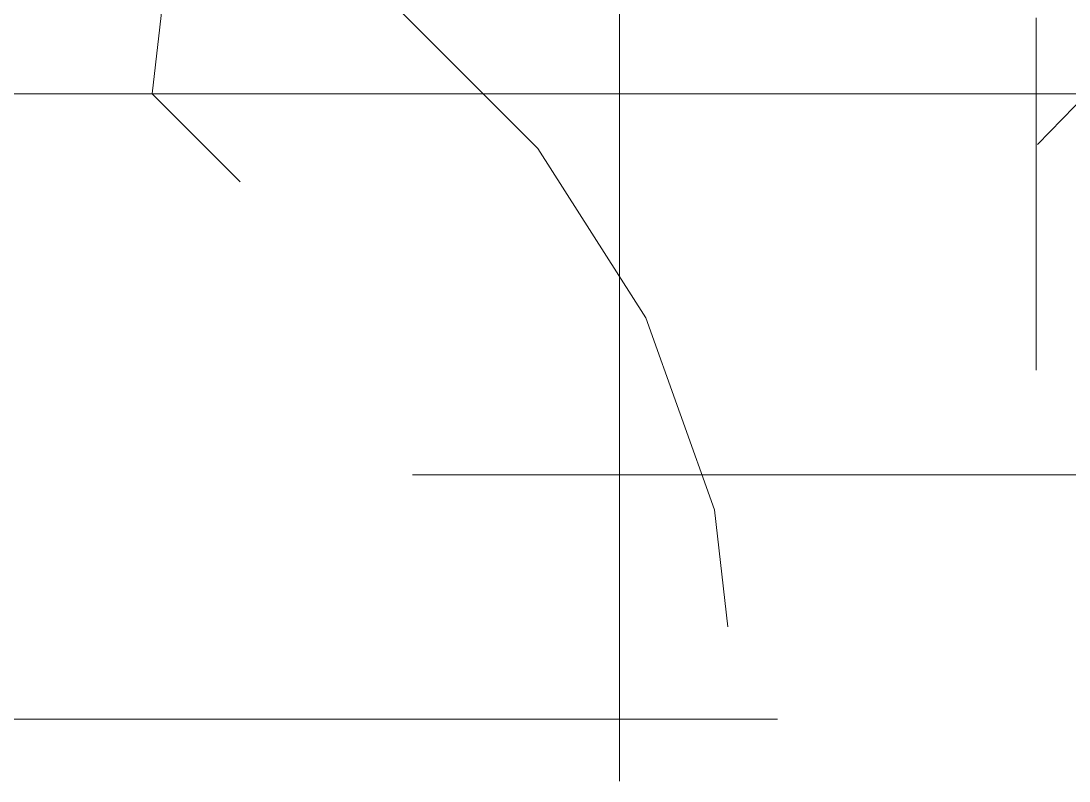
# Model space of a CAD drawing. Header units: inches. Extents: x 9391 to 11530, y 1186 to 2858.
# Drawn here: x 10209.99 to 10247.21, y 2656.74 to 2683.73 of the extents above; entities that cross this region are included whole.
import ezdxf

# ---------------------------------------------------------------- set-up
doc = ezdxf.new("R2010")
doc.units = ezdxf.units.IN
doc.header["$MEASUREMENT"] = 0
doc.layers.add('A-DETL-GENF-1', color=254, linetype='Continuous', lineweight=9)
doc.layers.add('A-DETL-GENF-3', color=9, linetype='Continuous', lineweight=9)

# ---------------------------------------------------------------- blocks, each defined once
blk = doc.blocks.new('holly 26751 - holly 26751-V127-FLOOR PLAN - ROOF')
at = {"layer": 'A-DETL-GENF-1'}
for p, q in [((20.259, 25.279), (25.279, 20.259)), ((25.279, 20.259), (29.106, 14.243)), ((29.106, 14.243), (31.546, 7.425)), ((31.546, 7.425), (32.025, 3.27)), ((6.639, 0), (7.381, 0)), ((7.232, 0), (7.213, 0)), ((7.213, 0), (7.229, 0)), ((7.229, 0), (7.29, 0)), ((7.439, 0), (7.232, 0)), ((7.29, 0), (7.566, 0)), ((7.381, 0), (7.439, 0)), ((7.566, 0), (8.837, 0)), ((8.837, 0), (8.927, 0)), ((8.927, 0), (11.01, 0)), ((11.01, 0), (10.563, 0)), ((10.563, 0), (11.754, 0)), ((12.796, 0), (11.754, 0)), ((12.796, 0), (13.986, 0)), ((13.986, 0), (14.433, 0)), ((14.433, 0), (14.581, 0)), ((14.581, 0), (16.069, 0)), ((16.069, 0), (15.326, 0)), ((15.326, 0), (15.623, 0)), ((15.623, 0), (18.897, 0)), ((18.897, 0), (18.748, 0)), ((18.748, 0), (18.822, 0)), ((18.822, 0), (18.985, 0)), ((18.985, 0), (19.213, 0)), ((19.213, 0), (19.478, 0)), ((19.478, 0), (19.754, 0)), ((19.754, 0), (20.016, 0)), ((20.016, 0), (20.236, 0)), ((20.236, 0), (20.98, 0)), ((20.98, 0), (23.808, 0)), ((23.808, 0), (23.212, 0)), ((23.212, 0), (23.361, 0)), ((23.361, 0), (24.105, 0)), ((24.105, 0), (26.188, 0)), ((26.188, 0), (26.486, 0)), ((26.486, 0), (26.337, 0)), ((26.337, 0), (26.784, 0)), ((26.784, 0), (27.021, 0)), ((27.021, 0), (27.294, 0)), ((27.294, 0), (27.576, 0)), ((27.576, 0), (27.841, 0)), ((27.841, 0), (28.063, 0)), ((28.063, 0), (28.215, 0)), ((28.215, 0), (28.272, 0)), ((28.272, 0), (29.165, 0)), ((29.168, 0), (28.867, 0)), ((28.867, 0), (28.915, 0)), ((28.915, 0), (29.209, 0)), ((29.165, 0), (29.506, 0)), ((29.185, 0), (29.165, 0)), ((29.165, 0), (29.373, 0)), ((29.425, 0), (29.168, 0)), ((29.256, 0), (29.185, 0)), ((29.209, 0), (29.701, 0)), ((29.698, 0), (29.256, 0)), ((29.373, 0), (31.389, 0)), ((29.612, 0), (29.425, 0)), ((29.506, 0), (29.678, 0)), ((29.704, 0), (29.612, 0)), ((29.678, 0), (29.704, 0)), ((29.76, 0), (29.698, 0)), ((29.701, 0), (29.76, 0)), ((30.356, 0), (30.206, 0)), ((30.206, 0), (30.802, 0)), ((31.029, 0), (30.356, 0)), ((31.498, 0), (30.802, 0)), ((30.802, 0), (31.083, 0)), ((30.802, 0), (31.843, 0)), ((31.104, 0), (31.029, 0)), ((31.083, 0), (31.113, 0)), ((31.113, 0), (31.097, 0)), ((31.097, 0), (31.104, 0)), ((32.141, 0), (31.099, 0)), ((31.099, 0), (31.397, 0)), ((31.389, 0), (31.546, 0)), ((31.397, 0), (32.736, 0)), ((31.558, 0), (31.498, 0)), ((31.546, 0), (31.558, 0)), ((33.618, 0), (31.546, 0)), ((31.843, 0), (32.141, 0)), ((32.736, 0), (32.587, 0)), ((32.587, 0), (33.577, 0)), ((33.577, 0), (33.712, 0)), ((33.778, 0), (33.618, 0)), ((33.712, 0), (33.778, 0)), ((17.516, 0), (17.278, 0)), ((18.346, 0), (17.516, 0)), ((19.319, 0), (18.346, 0)), ((20.304, 0), (19.319, 0)), ((21.787, 0), (20.304, 0)), ((22.022, 0), (21.787, 0)), ((23.529, 0), (22.022, 0)), ((24.263, 0), (23.529, 0)), ((24.475, 0), (24.263, 0)), ((24.552, 0), (24.475, 0)), ((25.593, 0), (24.552, 0)), ((30.653, 0), (25.444, 0)), ((25.444, 0), (27.677, 0)), ((26.038, 0), (25.593, 0)), ((26.17, 0), (26.038, 0)), ((26.319, 0), (26.17, 0)), ((26.486, 0), (26.319, 0)), ((26.706, 0), (26.486, 0)), ((27.379, 0), (26.635, 0)), ((26.635, 0), (26.804, 0)), ((26.804, 0), (26.706, 0)), ((28.718, 0), (27.379, 0)), ((27.677, 0), (28.643, 0)), ((28.643, 0), (28.718, 0)), ((29.812, 0), (29.76, 0)), ((29.76, 0), (30.743, 0)), ((29.915, 0), (29.812, 0)), ((30.054, 0), (29.915, 0)), ((30.212, 0), (30.054, 0)), ((30.375, 0), (30.212, 0)), ((30.527, 0), (30.375, 0)), ((30.653, 0), (30.527, 0)), ((31.099, 0), (30.653, 0)), ((30.802, 0), (30.653, 0)), ((30.743, 0), (30.802, 0)), ((33.331, 0), (31.099, 0)), ((31.546, 0), (33.331, 0))]:
    blk.add_line(p, q, dxfattribs=at)
blk = doc.blocks.new('magnolia 26756 - magnolia 26756-V140-FLOOR PLAN - ROOF')
at = {"layer": 'A-DETL-GENF-1'}
for p, q in [((0, -2.23), (0, 10.933)), ((0, 2.666), (0, 1.882)), ((0, 2.466), (0, 2.584)), ((0, 2.584), (0, 2.516)), ((0, 2.516), (0, 2.362)), ((0, 2.41), (0, 2.466)), ((0, 2.287), (0, 2.41)), ((0, 2.362), (0, 2.1)), ((0, 2.09), (0, 2.287)), ((0, 2.1), (0, 1.726)), ((0, 0.432), (0, 2.09)), ((0, 1.882), (0, 1.251)), ((0, 1.726), (0, 1.471)), ((0, 1.471), (0, 1.304)), ((0, 1.304), (0, 1.196)), ((0, 1.035), (0, 1.267)), ((0, 1.267), (0, 0.495)), ((0, 1.251), (0, 1.067)), ((0, 1.196), (0, 0.933)), ((0, 1.067), (0, 1.086)), ((0, 1.086), (0, 1.044)), ((0, 1.044), (0, 0.979)), ((0, 0.936), (0, 1.035)), ((0, 0.979), (0, 0.93)), ((0, 0.93), (0, 0.936)), ((0, 0.933), (0, 0.102)), ((0, 0.495), (0, 0.424)), ((0, 0.406), (0, 0.432)), ((0, 0.424), (0, 0.406)), ((-17.433, 0), (-20.865, 0)), ((-17.433, 0), (-16.799, 0)), ((-16.595, 0), (-17.027, 0)), ((-16.799, 0), (-16.662, 0)), ((-16.662, 0), (-16.546, 0)), ((-16.506, 0), (-16.655, 0)), ((-16.655, 0), (-16.552, 0)), ((-16.538, 0), (-16.595, 0)), ((-16.552, 0), (-16.538, 0)), ((-16.546, 0), (-16.462, 0)), ((-16.431, 0), (-16.506, 0)), ((-16.462, 0), (-16.42, 0)), ((-16.42, 0), (-16.431, 0)), ((-15.81, 0), (-15.932, 0)), ((-15.932, 0), (-14.932, 0)), ((-15.567, 0), (-15.81, 0)), ((-15.239, 0), (-15.567, 0)), ((-13.796, 0), (-15.239, 0)), ((-14.932, 0), (-13.199, 0)), ((-13.199, 0), (-14.266, 0)), ((-14.266, 0), (-13.824, 0)), ((-13.824, 0), (-13.671, 0)), ((-13.466, 0), (-13.796, 0)), ((-13.671, 0), (-13.545, 0)), ((-13.545, 0), (-13.199, 0)), ((-13.199, 0), (-12.304, 0)), ((-12.304, 0), (-12.095, 0)), ((-12.095, 0), (-11.97, 0)), ((-11.97, 0), (-11.953, 0)), ((-5.2, 0), (-5.479, 0)), ((-5.479, 0), (-5.462, 0)), ((-5.462, 0), (-5.384, 0)), ((-5.384, 0), (-5.033, 0)), ((-5.033, 0), (-4.537, 0)), ((-4.537, 0), (-4.077, 0)), ((-4.077, 0), (-3.662, 0)), ((-3.662, 0), (-3.304, 0)), ((-3.304, 0), (-3.012, 0)), ((-2.466, 0), (-2.584, 0)), ((-2.584, 0), (-2.516, 0)), ((-2.516, 0), (-2.362, 0)), ((-2.362, 0), (-2.1, 0)), ((-2.1, 0), (-1.726, 0)), ((-1.726, 0), (-1.471, 0)), ((-1.471, 0), (-1.304, 0)), ((-1.304, 0), (-1.196, 0)), ((-1.196, 0), (-0.933, 0)), ((-0.933, 0), (-0.103, 0)), ((-0.103, 0), (2.133, 0)), ((0, 0.102), (0, -2.133)), ((1.825, 0), (1.78, 0)), ((1.78, 0), (1.788, 0)), ((1.788, 0), (1.867, 0)), ((2.076, 0), (1.825, 0)), ((1.867, 0), (4.463, 0)), ((2.133, 0), (2.076, 0)), ((4.463, 0), (6.666, 0)), ((4.842, 0), (4.632, 0)), ((4.632, 0), (4.644, 0)), ((4.644, 0), (5.23, 0)), ((6.666, 0), (4.842, 0)), ((5.23, 0), (6.019, 0)), ((6.019, 0), (7.6, 0)), ((7.404, 0), (7.2, 0)), ((7.2, 0), (7.842, 0)), ((7.87, 0), (7.404, 0)), ((7.6, 0), (7.794, 0)), ((7.794, 0), (7.947, 0)), ((7.842, 0), (8.497, 0)), ((8.24, 0), (7.87, 0)), ((7.947, 0), (8.199, 0)), ((8.199, 0), (8.362, 0)), ((8.723, 0), (8.24, 0)), ((8.45, 0), (8.266, 0)), ((8.266, 0), (9.94, 0)), ((8.362, 0), (8.45, 0)), ((8.497, 0), (9.149, 0)), ((9.333, 0), (8.723, 0)), ((9.149, 0), (10.391, 0)), ((9.477, 0), (9.333, 0)), ((9.679, 0), (9.477, 0)), ((10.48, 0), (9.679, 0)), ((9.94, 0), (10.249, 0)), ((10.249, 0), (10.457, 0)), ((10.391, 0), (11.459, 0)), ((10.457, 0), (10.533, 0)), ((10.533, 0), (10.48, 0)), ((11.459, 0), (11.598, 0)), ((11.598, 0), (11.881, 0)), ((11.881, 0), (12.138, 0)), ((12.138, 0), (12.246, 0)), ((12.246, 0), (12.333, 0)), ((12.333, 0), (12.451, 0)), ((12.451, 0), (12.501, 0)), ((12.501, 0), (12.534, 0)), ((12.534, 0), (12.586, 0)), ((12.586, 0), (12.707, 0)), ((12.707, 0), (12.933, 0)), ((12.933, 0), (13.286, 0)), ((13.286, 0), (13.413, 0)), ((13.413, 0), (13.985, 0)), ((13.985, 0), (14.123, 0)), ((14.123, 0), (14.275, 0)), ((14.275, 0), (14.437, 0)), ((14.437, 0), (14.603, 0)), ((14.603, 0), (14.77, 0)), ((14.77, 0), (14.932, 0)), ((14.932, 0), (15.161, 0)), ((15.161, 0), (15.873, 0)), ((15.873, 0), (16.71, 0)), ((-22.798, 0), (-21.187, 0)), ((-20.532, 0), (-22.678, 0)), ((-22.369, 0), (-20.735, 0)), ((-21, 0), (-21.704, 0)), ((-20.399, 0), (-21.428, 0)), ((-21.227, 0), (-21.332, 0)), ((-21.332, 0), (-20.658, 0)), ((-21.298, 0), (-21.227, 0)), ((-21.187, 0), (-20.695, 0)), ((-19.999, 0), (-21.065, 0)), ((-21.065, 0), (-20.91, 0)), ((-20.979, 0), (-21.001, 0)), ((-21.001, 0), (-20.865, 0)), ((-20.799, 0), (-21, 0)), ((-20.84, 0), (-20.979, 0)), ((-20.91, 0), (-20.697, 0)), ((-19.965, 0), (-20.84, 0)), ((-20.71, 0), (-20.799, 0)), ((-20.735, 0), (-19.999, 0)), ((-20.5, 0), (-20.71, 0)), ((-20.697, 0), (-20.431, 0)), ((-20.695, 0), (-20.279, 0)), ((-20.658, 0), (-20.466, 0)), ((-20.442, 0), (-20.532, 0)), ((-20.202, 0), (-20.5, 0)), ((-20.466, 0), (-20.239, 0)), ((-20.376, 0), (-20.442, 0)), ((-20.431, 0), (-18.932, 0)), ((-20.076, 0), (-20.399, 0)), ((-20.131, 0), (-20.376, 0)), ((-20.279, 0), (-19.97, 0)), ((-20.239, 0), (-19.965, 0)), ((-19.844, 0), (-20.202, 0)), ((-19.968, 0), (-20.131, 0)), ((-19.377, 0), (-20.076, 0)), ((-19.97, 0), (-19.697, 0)), ((-19.732, 0), (-19.968, 0)), ((-19.46, 0), (-19.844, 0)), ((-19.561, 0), (-19.732, 0)), ((-19.697, 0), (-19.564, 0)), ((-19.564, 0), (-19.414, 0)), ((-19.472, 0), (-19.561, 0)), ((-18.932, 0), (-19.472, 0)), ((-19.079, 0), (-19.46, 0)), ((-19.414, 0), (-19.12, 0)), ((-18.566, 0), (-19.377, 0)), ((-19.12, 0), (-19.006, 0)), ((-18.732, 0), (-19.079, 0)), ((-19.006, 0), (-18.932, 0)), ((-18.932, 0), (-18.746, 0)), ((-18.746, 0), (-18.581, 0)), ((-17.949, 0), (-18.732, 0)), ((-18.581, 0), (-18.056, 0)), ((-17.599, 0), (-18.566, 0)), ((-18.056, 0), (-17.821, 0)), ((-17.318, 0), (-17.949, 0)), ((-17.821, 0), (-17.532, 0)), ((-17.567, 0), (-17.599, 0)), ((-17.599, 0), (-17.567, 0)), ((-17.568, 0), (-17.599, 0)), ((-17.548, 0), (-17.568, 0)), ((-16.947, 0), (-17.567, 0)), ((-17.567, 0), (-17.546, 0)), ((-17.537, 0), (-17.548, 0)), ((-17.546, 0), (-17.536, 0)), ((-17.536, 0), (-17.537, 0)), ((-17.532, 0), (-17.502, 0)), ((-17.502, 0), (-17.449, 0)), ((-17.449, 0), (-17.376, 0)), ((-17.376, 0), (-17.283, 0)), ((-16.775, 0), (-17.318, 0)), ((-17.283, 0), (-17.171, 0)), ((-17.027, 0), (-17.199, 0)), ((-17.199, 0), (-13.732, 0)), ((-17.171, 0), (-16.899, 0)), ((-16.868, 0), (-16.947, 0)), ((-16.899, 0), (-16.868, 0)), ((-16.255, 0), (-16.775, 0)), ((-15.518, 0), (-15.599, 0)), ((-15.599, 0), (-14.948, 0)), ((-14.568, 0), (-15.518, 0)), ((-14.948, 0), (-14.474, 0)), ((-14.202, 0), (-14.568, 0)), ((-14.474, 0), (-13.115, 0)), ((-13.905, 0), (-14.202, 0)), ((-13.732, 0), (-13.905, 0)), ((-13.054, 0), (-13.466, 0)), ((-13.115, 0), (-12.599, 0)), ((-12.942, 0), (-13.054, 0)), ((-12.864, 0), (-12.942, 0)), ((-12.599, 0), (-12.864, 0)), ((-11.953, 0), (-12.066, 0)), ((-12.066, 0), (-11.691, 0)), ((-11.691, 0), (-11.351, 0)), ((-11.351, 0), (-10.417, 0)), ((-10.417, 0), (-10.09, 0)), ((-10.09, 0), (-9.733, 0)), ((-9.733, 0), (-9.283, 0)), ((-9.283, 0), (-9.122, 0)), ((-9.122, 0), (-8.999, 0)), ((-8.999, 0), (-8.907, 0)), ((-8.907, 0), (-8.799, 0)), ((-8.799, 0), (-8.585, 0)), ((-8.585, 0), (-8.333, 0)), ((-8.333, 0), (-8.057, 0)), ((-8.057, 0), (-7.775, 0)), ((-7.775, 0), (-7.5, 0)), ((-7.5, 0), (-7.247, 0)), ((-7.247, 0), (-7.033, 0)), ((-7.033, 0), (-6.281, 0)), ((-6.281, 0), (-5.713, 0)), ((-5.713, 0), (-5.443, 0)), ((-5.443, 0), (-5.2, 0)), ((6.833, 0), (-4.833, 0)), ((-3.012, 0), (-2.796, 0)), ((-2.796, 0), (-2.666, 0)), ((-2.666, 0), (-1.882, 0)), ((-2.41, 0), (-2.466, 0)), ((-2.287, 0), (-2.41, 0)), ((-2.09, 0), (-2.287, 0)), ((-0.432, 0), (-2.09, 0)), ((-1.882, 0), (-1.251, 0)), ((-1.035, 0), (-1.267, 0)), ((-1.267, 0), (-0.495, 0)), ((-1.251, 0), (-1.067, 0)), ((-1.067, 0), (-1.086, 0)), ((-1.086, 0), (-1.044, 0)), ((-1.044, 0), (-0.979, 0)), ((-0.936, 0), (-1.035, 0)), ((-0.979, 0), (-0.93, 0)), ((-0.93, 0), (-0.936, 0)), ((-0.495, 0), (-0.424, 0)), ((-0.406, 0), (-0.432, 0)), ((-0.424, 0), (-0.406, 0)), ((7.156, 0), (6.833, 0)), ((7.553, 0), (7.156, 0)), ((7.993, 0), (7.553, 0)), ((8.443, 0), (7.993, 0)), ((8.871, 0), (8.443, 0)), ((9.245, 0), (8.871, 0)), ((9.533, 0), (9.245, 0)), ((13.536, 0), (9.533, 0)), ((13.243, 0), (12.399, 0)), ((12.399, 0), (12.581, 0)), ((12.581, 0), (12.768, 0)), ((12.768, 0), (12.983, 0)), ((12.983, 0), (14.532, 0)), ((13.605, 0), (13.243, 0)), ((14.449, 0), (13.332, 0)), ((13.332, 0), (14.028, 0)), ((13.564, 0), (13.466, 0)), ((13.466, 0), (13.554, 0)), ((14.132, 0), (13.536, 0)), ((13.554, 0), (13.635, 0)), ((13.683, 0), (13.564, 0)), ((13.927, 0), (13.605, 0)), ((13.635, 0), (13.704, 0)), ((13.819, 0), (13.683, 0)), ((13.704, 0), (13.755, 0)), ((13.775, 0), (13.732, 0)), ((13.732, 0), (13.886, 0)), ((13.755, 0), (13.78, 0)), ((13.78, 0), (13.775, 0)), ((14.26, 0), (13.819, 0)), ((13.886, 0), (14.029, 0)), ((14.211, 0), (13.927, 0)), ((14.028, 0), (14.399, 0)), ((14.029, 0), (14.166, 0)), ((14.507, 0), (14.132, 0)), ((14.166, 0), (14.614, 0)), ((14.457, 0), (14.211, 0)), ((14.399, 0), (14.26, 0)), ((14.655, 0), (14.449, 0)), ((14.666, 0), (14.457, 0)), ((14.684, 0), (14.507, 0)), ((14.532, 0), (14.642, 0)), ((14.614, 0), (14.799, 0)), ((14.642, 0), (14.692, 0)), ((14.818, 0), (14.655, 0)), ((14.84, 0), (14.666, 0)), ((14.692, 0), (14.684, 0)), ((14.799, 0), (15.038, 0)), ((14.932, 0), (14.818, 0)), ((16.589, 0), (14.837, -1.797)), ((15.183, 0), (14.84, 0)), ((15.177, 0), (14.932, 0)), ((14.932, 0), (15.832, 0)), ((15.087, 0), (14.932, 0)), ((15.038, 0), (15.183, 0)), ((15.216, 0), (15.087, 0)), ((15.651, 0), (15.177, 0)), ((15.183, 0), (15.345, 0)), ((15.319, 0), (15.183, 0)), ((15.703, 0), (15.199, 0)), ((15.199, 0), (16.958, 0)), ((15.329, 0), (15.216, 0)), ((15.466, 0), (15.319, 0)), ((15.436, 0), (15.329, 0)), ((15.345, 0), (15.443, 0)), ((15.549, 0), (15.436, 0)), ((15.443, 0), (15.603, 0)), ((17.156, 0), (15.466, 0)), ((15.832, 0), (15.549, 0)), ((16.324, 0), (15.599, 0)), ((15.599, 0), (15.645, 0)), ((15.603, 0), (15.866, 0)), ((15.649, 0), (15.64, 0)), ((15.64, 0), (15.649, 0)), ((15.645, 0), (15.649, 0)), ((15.649, 0), (15.703, 0)), ((16.432, 0), (15.651, 0)), ((15.803, 0), (15.703, 0)), ((15.703, 0), (15.832, 0)), ((15.862, 0), (15.803, 0)), ((15.832, 0), (16.066, 0)), ((15.866, 0), (15.862, 0)), ((19.399, 0), (15.932, 0)), ((15.932, 0), (16.229, 0)), ((0, -1.825), (0, -1.78)), ((0, -1.78), (0, -1.788)), ((0, -1.788), (0, -1.867)), ((0, -2.076), (0, -1.825)), ((0, -1.867), (0, -4.463)), ((0, -2.133), (0, -2.076)), ((0, -4.463), (0, -6.666)), ((0, -4.842), (0, -4.632)), ((0, -4.632), (0, -4.644)), ((0, -4.644), (0, -5.23)), ((0, -6.666), (0, -4.842)), ((0, -5.23), (0, -6.019)), ((0, -6.019), (0, -7.6)), ((0, -7.404), (0, -7.2)), ((0, -7.2), (0, -7.842)), ((0, -7.87), (0, -7.404)), ((0, -7.6), (0, -7.794)), ((0, -7.794), (0, -7.947)), ((0, -7.842), (0, -8.497)), ((0, -8.24), (0, -7.87)), ((0, -7.947), (0, -8.199)), ((0, -8.199), (0, -8.362)), ((0, -8.723), (0, -8.24)), ((0, -8.45), (0, -8.266)), ((0, -8.266), (0, -9.94)), ((0, -8.362), (0, -8.45)), ((0, -8.497), (0, -9.149)), ((0, -9.333), (0, -8.723)), ((0, -9.149), (0, -10.391)), ((0, -9.477), (0, -9.333)), ((0, -9.679), (0, -9.477)), ((0, -10.48), (0, -9.679)), ((0, -9.94), (0, -10.249)), ((0, -10.249), (0, -10.457)), ((0, -10.391), (0, -11.459)), ((0, -10.457), (0, -10.533)), ((0, -10.533), (0, -10.48)), ((0, -11.459), (0, -11.598)), ((0, -11.598), (0, -11.881)), ((0, -11.881), (0, -12.138)), ((0, -12.138), (0, -12.246)), ((0, -12.246), (0, -12.333)), ((0, -12.333), (0, -12.451)), ((0, -12.451), (0, -12.501)), ((0, -12.501), (0, -12.534)), ((0, -12.534), (0, -12.586)), ((0, -12.586), (0, -12.707)), ((0, -12.707), (0, -12.933)), ((0, -12.933), (0, -13.286)), ((0, -13.605), (0, -13.243)), ((0, -13.286), (0, -13.413)), ((0, -14.449), (0, -13.332)), ((0, -13.332), (0, -14.028)), ((0, -13.413), (0, -13.985)), ((0, -13.564), (0, -13.466)), ((0, -13.466), (0, -13.554)), ((0, -13.554), (0, -13.635)), ((0, -13.683), (0, -13.564)), ((0, -13.927), (0, -13.605)), ((0, -13.635), (0, -13.704)), ((0, -13.819), (0, -13.683)), ((0, -13.704), (0, -13.755)), ((0, -13.775), (0, -13.732)), ((0, -13.732), (0, -13.886)), ((0, -13.755), (0, -13.78)), ((0, -13.78), (0, -13.775)), ((0, -14.26), (0, -13.819)), ((0, -13.886), (0, -14.029)), ((0, -14.211), (0, -13.927)), ((0, -13.985), (0, -14.123)), ((0, -14.028), (0, -14.399)), ((0, -14.029), (0, -14.166)), ((0, -14.123), (0, -14.275)), ((0, -14.166), (0, -14.614)), ((0, -14.457), (0, -14.211)), ((0, -14.399), (0, -14.26)), ((0, -14.275), (0, -14.437)), ((0, -14.437), (0, -14.603)), ((0, -14.655), (0, -14.449)), ((0, -14.666), (0, -14.457)), ((0, -14.603), (0, -14.77)), ((0, -14.614), (0, -14.799)), ((0, -14.818), (0, -14.655)), ((0, -14.84), (0, -14.666)), ((0, -14.77), (0, -14.932)), ((0, -14.799), (0, -15.038)), ((0, -14.932), (0, -14.818)), ((0, -15.183), (0, -14.84)), ((0, -14.932), (0, -15.161)), ((0, -15.177), (0, -14.932)), ((0, -14.932), (0, -15.832)), ((0, -15.087), (0, -14.932)), ((0, -15.038), (0, -15.183)), ((0, -15.216), (0, -15.087)), ((0, -15.161), (0, -15.873)), ((0, -15.651), (0, -15.177)), ((0, -15.183), (0, -15.345)), ((0, -15.319), (0, -15.183)), ((0, -15.703), (0, -15.199)), ((0, -15.199), (0, -16.958)), ((0, -15.329), (0, -15.216)), ((0, -15.466), (0, -15.319)), ((0, -15.436), (0, -15.329)), ((0, -15.345), (0, -15.443)), ((0, -15.549), (0, -15.436)), ((0, -15.443), (0, -15.603)), ((0, -17.156), (0, -15.466)), ((0, -15.832), (0, -15.549)), ((0, -16.324), (0, -15.599)), ((0, -15.599), (0, -15.645)), ((0, -15.603), (0, -15.866)), ((0, -15.649), (0, -15.64)), ((0, -15.64), (0, -15.649)), ((0, -15.645), (0, -15.649)), ((0, -15.649), (0, -15.703)), ((0, -16.432), (0, -15.651)), ((0, -15.803), (0, -15.703)), ((0, -15.703), (0, -15.832)), ((0, -15.862), (0, -15.803)), ((0, -15.832), (0, -16.066)), ((0, -15.866), (0, -15.862)), ((0, -15.873), (0, -16.71)), ((0, -19.399), (0, -15.932)), ((0, -15.932), (0, -16.229)), ((0, -16.066), (0, -16.384)), ((0, -16.229), (0, -17.41)), ((0, -16.307), (0, -16.266)), ((0, -16.266), (0, -16.492)), ((0, -18.039), (0, -16.307)), ((0, -16.817), (0, -16.324)), ((0, -16.384), (0, -16.762)), ((0, -16.544), (0, -16.399)), ((0, -16.399), (0, -17.601)), ((0, -16.602), (0, -16.432)), ((0, -16.492), (0, -16.666)), ((0, -16.706), (0, -16.544)), ((0, -17.429), (0, -16.602)), ((0, -16.666), (0, -16.816)), ((0, -16.885), (0, -16.706)), ((0, -16.71), (0, -17.096)), ((0, -16.762), (0, -18.158)), ((0, -16.816), (0, -17.014)), ((0, -16.978), (0, -16.817)), ((0, -17.503), (0, -16.885)), ((0, -16.958), (0, -17.732)), ((0, -17.083), (0, -16.978)), ((0, -17.014), (0, -17.678)), ((0, -17.36), (0, -17.083)), ((0, -17.096), (0, -17.416)), ((0, -17.517), (0, -17.156)), ((0, -17.865), (0, -17.36)), ((0, -17.41), (0, -17.609)), ((0, -17.416), (0, -17.565)), ((0, -17.445), (0, -17.422)), ((0, -17.422), (0, -17.465)), ((0, -17.599), (0, -17.429)), ((0, -17.732), (0, -17.445)), ((0, -17.465), (0, -17.599)), ((0, -17.732), (0, -17.503)), ((0, -17.526), (0, -17.507)), ((0, -17.507), (0, -17.599)), ((0, -17.73), (0, -17.517)), ((0, -17.598), (0, -17.526)), ((0, -17.565), (0, -17.671)), ((0, -17.965), (0, -17.598)), ((0, -17.599), (0, -17.868)), ((0, -17.601), (0, -17.813)), ((0, -17.609), (0, -17.732)), ((0, -17.671), (0, -17.705)), ((0, -17.678), (0, -17.852)), ((0, -17.705), (0, -17.726)), ((0, -17.726), (0, -17.732)), ((0, -17.732), (0, -17.73)), ((0, -17.813), (0, -17.914)), ((0, -17.852), (0, -17.965)), ((0, -17.914), (0, -17.865)), ((0, -17.868), (0, -18.034)), ((0, -18.034), (0, -18.131)), ((0, -18.424), (0, -18.039)), ((0, -18.131), (0, -18.259)), ((0, -18.158), (0, -18.68)), ((0, -18.259), (0, -18.36)), ((0, -18.36), (0, -18.532)), ((0, -18.653), (0, -18.424)), ((0, -18.532), (0, -18.961)), ((0, -18.971), (0, -18.653)), ((0, -18.68), (0, -19.215)), ((0, -18.961), (0, -19.363)), ((0, -19.327), (0, -18.971)), ((0, -19.163), (0, -19.065)), ((0, -19.065), (0, -19.554)), ((0, -19.334), (0, -19.163)), ((0, -19.215), (0, -19.403)), ((0, -19.671), (0, -19.327)), ((0, -19.553), (0, -19.334)), ((0, -19.363), (0, -19.701)), ((0, -19.893), (0, -19.399)), ((0, -19.403), (0, -19.767)), ((0, -19.739), (0, -19.465)), ((0, -19.465), (0, -19.822)), ((0, -19.794), (0, -19.553)), ((0, -19.554), (0, -19.714)), ((0, -19.921), (0, -19.599)), ((0, -19.599), (0, -21.356)), ((0, -19.953), (0, -19.671)), ((0, -19.701), (0, -19.932)), ((0, -19.714), (0, -20.132)), ((0, -20.044), (0, -19.739)), ((0, -19.767), (0, -19.957)), ((0, -20.032), (0, -19.794)), ((0, -19.822), (0, -20.956)), ((0, -20.132), (0, -19.893)), ((0, -20.019), (0, -19.921)), ((0, -19.932), (0, -20.019)), ((0, -20.123), (0, -19.953)), ((0, -19.957), (0, -20.265)), ((0, -20.242), (0, -20.032)), ((0, -20.265), (0, -20.044)), ((0, -20.132), (0, -20.123)), ((0, -20.203), (0, -20.132)), ((0, -21.226), (0, -20.203)), ((0, -20.865), (0, -20.242)), ((0, -22.013), (0, -20.465)), ((0, -20.465), (0, -21.433)), ((0, -20.9), (0, -20.865)), ((0, -20.978), (0, -20.9)), ((0, -20.956), (0, -21.137)), ((0, -21.311), (0, -20.978)), ((0, -21.137), (0, -21.265)), ((0, -21.339), (0, -21.226)), ((0, -21.265), (0, -21.339)), ((0, -21.405), (0, -21.311)), ((0, -21.356), (0, -21.706)), ((0, -21.465), (0, -21.405)), ((0, -21.433), (0, -21.63)), ((0, -21.479), (0, -21.465)), ((0, -21.465), (0, -21.604)), ((0, -21.8), (0, -21.465)), ((0, -21.516), (0, -21.479)), ((0, -21.865), (0, -21.516)), ((0, -21.604), (0, -21.727)), ((0, -21.63), (0, -21.779)), ((0, -21.706), (0, -21.954)), ((0, -21.727), (0, -22.188)), ((0, -21.779), (0, -21.865)), ((0, -22.7), (0, -21.8)), ((0, -21.954), (0, -22.065)), ((0, -22.065), (0, -22.013)), ((0, -22.364), (0, -22.109)), ((0, -22.109), (0, -22.132)), ((0, -22.132), (0, -22.259)), ((0, -22.188), (0, -22.332)), ((0, -22.259), (0, -23.165)), ((0, -22.332), (0, -22.383)), ((0, -22.383), (0, -22.364)), ((0, -23.664), (0, -22.7)), ((0, -23.165), (0, -24.07)), ((0, -24.398), (0, -23.664)), ((0, -24.07), (0, -24.26)), ((0, -24.26), (0, -24.379)), ((0, -24.379), (0, -24.398))]:
    blk.add_line(p, q, dxfattribs=at)
at = {"layer": 'A-DETL-GENF-3'}
for p, q in [((-16.589, 0), (-16.151, 3.801)), ((-16.589, 0), (-13.467, -3.122)), ((-15.695, 0), (-16.255, 0)), ((-15.031, 0), (-15.695, 0)), ((-14.199, 0), (-15.031, 0)), ((-14.744, 0), (-14.82, 0)), ((-14.82, 0), (-14.806, 0)), ((-14.806, 0), (-14.725, 0)), ((-14.121, 0), (-14.744, 0)), ((-14.725, 0), (-14.199, 0)), ((-11.923, 0), (-14.121, 0)), ((-11.4, 0), (-11.923, 0)), ((-10.869, 0), (-11.4, 0)), ((-4.833, 0), (-10.933, 0)), ((-10.933, 0), (-10.847, 0)), ((-10.814, 0), (-10.869, 0)), ((-10.847, 0), (-10.791, 0)), ((-10.776, 0), (-10.814, 0)), ((-10.791, 0), (-10.762, 0)), ((-10.758, 0), (-10.776, 0)), ((-10.762, 0), (-10.758, 0)), ((0, -13.243), (0, -12.399)), ((0, -12.399), (0, -12.581)), ((0, -12.581), (0, -12.768)), ((0, -12.768), (0, -12.983)), ((0, -12.983), (0, -14.372))]:
    blk.add_line(p, q, dxfattribs=at)
blk = doc.blocks.new('magnolia 26756 - magnolia 26756-V142-FLOOR PLAN - ROOF')
at = {"layer": 'A-DETL-GENF-1'}
for p, q in [((0, -11.881), (0, -12.138)), ((0, -12.138), (0, -12.246)), ((0, -12.246), (0, -12.333)), ((0, -12.333), (0, -12.451)), ((0, -13.243), (0, -12.399)), ((0, -12.399), (0, -12.581)), ((0, -12.451), (0, -12.501)), ((0, -12.501), (0, -12.534)), ((0, -12.534), (0, -12.586)), ((0, -12.581), (0, -12.768)), ((0, -12.586), (0, -12.707)), ((0, -12.707), (0, -12.933)), ((0, -12.768), (0, -12.983)), ((0, -12.933), (0, -13.286)), ((0, -12.983), (0, -14.532)), ((0, -13.605), (0, -13.243)), ((0, -13.286), (0, -13.413)), ((0, -14.449), (0, -13.332)), ((0, -13.332), (0, -14.028)), ((0, -13.413), (0, -13.985)), ((0, -13.564), (0, -13.466)), ((0, -13.466), (0, -13.554)), ((0, -13.554), (0, -13.635)), ((0, -13.683), (0, -13.564)), ((0, -13.927), (0, -13.605)), ((0, -13.635), (0, -13.704)), ((0, -13.819), (0, -13.683)), ((0, -13.704), (0, -13.755)), ((0, -13.775), (0, -13.732)), ((0, -13.732), (0, -13.886)), ((0, -13.755), (0, -13.78)), ((0, -13.78), (0, -13.775)), ((0, -14.26), (0, -13.819)), ((0, -13.886), (0, -14.029)), ((0, -14.211), (0, -13.927)), ((0, -13.985), (0, -14.123)), ((0, -14.028), (0, -14.399)), ((0, -14.029), (0, -14.166)), ((0, -14.123), (0, -14.275)), ((0, -14.166), (0, -14.614)), ((0, -14.457), (0, -14.211)), ((0, -14.399), (0, -14.26)), ((0, -14.275), (0, -14.437)), ((0, -14.437), (0, -14.603)), ((0, -14.655), (0, -14.449)), ((0, -14.666), (0, -14.457)), ((0, -14.532), (0, -14.642)), ((0, -14.603), (0, -14.77)), ((0, -14.684), (0, -14.608)), ((0, -14.614), (0, -14.799)), ((0, -14.642), (0, -14.692)), ((0, -14.818), (0, -14.655)), ((0, -14.84), (0, -14.666)), ((0, -14.692), (0, -14.684)), ((0, -14.77), (0, -14.932)), ((0, -14.799), (0, -15.038)), ((0, -14.932), (0, -14.818)), ((0, -15.183), (0, -14.84)), ((0, -14.932), (0, -15.161)), ((0, -15.177), (0, -14.932)), ((0, -14.932), (0, -15.832)), ((0, -15.087), (0, -14.932)), ((0, -15.038), (0, -15.183)), ((0, -15.216), (0, -15.087)), ((0, -15.161), (0, -15.873)), ((0, -15.651), (0, -15.177)), ((0, -15.183), (0, -15.345)), ((0, -15.319), (0, -15.183)), ((0, -15.703), (0, -15.199)), ((0, -15.199), (0, -16.958)), ((0, -15.329), (0, -15.216)), ((0, -15.466), (0, -15.319)), ((0, -15.436), (0, -15.329)), ((0, -15.345), (0, -15.443)), ((0, -15.549), (0, -15.436)), ((0, -15.443), (0, -15.603)), ((0, -17.156), (0, -15.466)), ((0, -15.832), (0, -15.549)), ((0, -16.324), (0, -15.599)), ((0, -15.599), (0, -15.645)), ((0, -15.603), (0, -15.866)), ((0, -15.649), (0, -15.64)), ((0, -15.64), (0, -15.649)), ((0, -15.645), (0, -15.649)), ((0, -15.649), (0, -15.703)), ((0, -16.432), (0, -15.651)), ((0, -15.803), (0, -15.703)), ((0, -15.703), (0, -15.832)), ((0, -15.862), (0, -15.803)), ((0, -15.832), (0, -16.066)), ((0, -15.866), (0, -15.862)), ((0, -15.873), (0, -16.71)), ((0, -19.399), (0, -15.932)), ((0, -15.932), (0, -16.229)), ((0, -16.066), (0, -16.384)), ((0, -16.229), (0, -17.41)), ((0, -16.307), (0, -16.266)), ((0, -16.266), (0, -16.492)), ((0, -18.039), (0, -16.307)), ((0, -16.817), (0, -16.324)), ((0, -16.384), (0, -16.762)), ((0, -16.544), (0, -16.399)), ((0, -16.399), (0, -17.601)), ((0, -16.602), (0, -16.432)), ((0, -16.492), (0, -16.666)), ((0, -16.706), (0, -16.544)), ((0, -17.429), (0, -16.602)), ((0, -16.666), (0, -16.816)), ((0, -16.885), (0, -16.706)), ((0, -16.71), (0, -17.096)), ((0, -16.762), (0, -18.158)), ((0, -16.816), (0, -17.014)), ((0, -16.978), (0, -16.817)), ((0, -17.503), (0, -16.885)), ((0, -16.958), (0, -17.732)), ((0, -17.083), (0, -16.978)), ((0, -17.014), (0, -17.678)), ((0, -17.36), (0, -17.083)), ((0, -17.096), (0, -17.416)), ((0, -17.517), (0, -17.156)), ((0, -17.865), (0, -17.36)), ((0, -17.41), (0, -17.609)), ((0, -17.416), (0, -17.565)), ((0, -17.445), (0, -17.422)), ((0, -17.422), (0, -17.465)), ((0, -17.599), (0, -17.429)), ((0, -17.732), (0, -17.445)), ((0, -17.465), (0, -17.599)), ((0, -17.732), (0, -17.503)), ((0, -17.526), (0, -17.507)), ((0, -17.507), (0, -17.599)), ((0, -17.73), (0, -17.517)), ((0, -17.598), (0, -17.526)), ((0, -17.565), (0, -17.671)), ((0, -17.965), (0, -17.598)), ((0, -17.599), (0, -17.868)), ((0, -17.601), (0, -17.813)), ((0, -17.609), (0, -17.732)), ((0, -17.671), (0, -17.705)), ((0, -17.678), (0, -17.852)), ((0, -17.705), (0, -17.726)), ((0, -17.726), (0, -17.732)), ((0, -17.732), (0, -17.73)), ((0, -17.813), (0, -17.914)), ((0, -17.852), (0, -17.965)), ((0, -17.914), (0, -17.865)), ((0, -17.868), (0, -18.034)), ((0, -18.034), (0, -18.131)), ((0, -18.424), (0, -18.039)), ((0, -18.131), (0, -18.259)), ((0, -18.158), (0, -18.68)), ((0, -18.259), (0, -18.36)), ((0, -18.36), (0, -18.532)), ((0, -18.653), (0, -18.424)), ((0, -18.532), (0, -18.961)), ((0, -18.971), (0, -18.653)), ((0, -18.68), (0, -19.215)), ((0, -18.961), (0, -19.363)), ((0, -19.327), (0, -18.971)), ((0, -19.163), (0, -19.065)), ((0, -19.065), (0, -19.554)), ((0, -19.334), (0, -19.163)), ((0, -19.215), (0, -19.403)), ((0, -19.671), (0, -19.327)), ((0, -19.553), (0, -19.334)), ((0, -19.363), (0, -19.701)), ((0, -19.893), (0, -19.399)), ((0, -19.403), (0, -19.767)), ((0, -19.739), (0, -19.465)), ((0, -19.465), (0, -19.822)), ((0, -19.794), (0, -19.553)), ((0, -19.554), (0, -19.714)), ((0, -19.921), (0, -19.599)), ((0, -19.599), (0, -21.356)), ((0, -19.953), (0, -19.671)), ((0, -19.701), (0, -19.932)), ((0, -19.714), (0, -20.132)), ((0, -20.044), (0, -19.739)), ((0, -19.767), (0, -19.957)), ((0, -20.032), (0, -19.794)), ((0, -19.822), (0, -20.956)), ((0, -20.132), (0, -19.893)), ((0, -20.019), (0, -19.921)), ((0, -19.932), (0, -20.019)), ((0, -20.123), (0, -19.953)), ((0, -19.957), (0, -20.265)), ((0, -20.242), (0, -20.032)), ((0, -20.265), (0, -20.044)), ((0, -20.132), (0, -20.123)), ((0, -20.203), (0, -20.132)), ((0, -21.226), (0, -20.203)), ((0, -20.865), (0, -20.242)), ((0, -22.013), (0, -20.465)), ((0, -20.465), (0, -21.433)), ((0, -20.9), (0, -20.865)), ((0, -20.978), (0, -20.9)), ((0, -20.956), (0, -21.137)), ((0, -21.311), (0, -20.978)), ((0, -21.137), (0, -21.265)), ((0, -21.339), (0, -21.226)), ((0, -21.265), (0, -21.339)), ((0, -21.405), (0, -21.311)), ((0, -21.356), (0, -21.706)), ((0, -21.465), (0, -21.405)), ((0, -21.433), (0, -21.63)), ((0, -21.479), (0, -21.465)), ((0, -21.465), (0, -21.604)), ((0, -21.8), (0, -21.465)), ((0, -21.516), (0, -21.479)), ((0, -21.865), (0, -21.516)), ((0, -21.604), (0, -21.727)), ((0, -21.63), (0, -21.779)), ((0, -21.706), (0, -21.954)), ((0, -21.727), (0, -22.188)), ((0, -21.779), (0, -21.865)), ((0, -22.7), (0, -21.8)), ((0, -21.954), (0, -22.065)), ((0, -22.065), (0, -22.013)), ((0, -22.364), (0, -22.109)), ((0, -22.109), (0, -22.132)), ((0, -22.132), (0, -22.259)), ((0, -22.188), (0, -22.332)), ((0, -22.259), (0, -23.165)), ((0, -22.332), (0, -22.383)), ((0, -22.383), (0, -22.364)), ((0, -23.664), (0, -22.7)), ((0, -23.165), (0, -24.07)), ((0, -24.398), (0, -23.664)), ((0, -24.07), (0, -24.26)), ((0, -24.26), (0, -24.379)), ((0, -24.379), (0, -24.398))]:
    blk.add_line(p, q, dxfattribs=at)
at = {"layer": 'A-DETL-GENF-3'}
for p, q in [((0, -14.507), (0, -14.359)), ((0, -14.608), (0, -14.507))]:
    blk.add_line(p, q, dxfattribs=at)
blk = doc.blocks.new('magnolia 26756 - magnolia 26756-V149-FLOOR PLAN - ROOF')
at = {"layer": 'A-DETL-GENF-1'}
for p, q in [((-17.433, 0), (-20.865, 0)), ((-17.433, 0), (-16.799, 0)), ((-16.595, 0), (-17.027, 0)), ((-16.799, 0), (-16.662, 0)), ((-16.662, 0), (-16.546, 0)), ((-16.506, 0), (-16.655, 0)), ((-16.655, 0), (-16.552, 0)), ((-16.538, 0), (-16.595, 0)), ((-16.552, 0), (-16.538, 0)), ((-16.546, 0), (-16.462, 0)), ((-16.431, 0), (-16.506, 0)), ((-16.462, 0), (-16.42, 0)), ((-16.42, 0), (-16.431, 0)), ((-15.81, 0), (-15.932, 0)), ((-15.932, 0), (-14.932, 0)), ((-15.567, 0), (-15.81, 0)), ((-15.239, 0), (-15.567, 0)), ((-13.796, 0), (-15.239, 0)), ((-14.932, 0), (-13.199, 0)), ((-13.199, 0), (-14.266, 0)), ((-14.266, 0), (-13.824, 0)), ((-13.824, 0), (-13.671, 0)), ((-13.466, 0), (-13.796, 0)), ((-13.671, 0), (-13.545, 0)), ((-13.545, 0), (-13.199, 0)), ((-13.199, 0), (-12.304, 0)), ((-12.304, 0), (-12.095, 0)), ((-12.095, 0), (-11.97, 0)), ((-11.97, 0), (-11.953, 0)), ((-5.2, 0), (-5.479, 0)), ((-5.479, 0), (-5.462, 0)), ((-5.462, 0), (-5.384, 0)), ((-5.384, 0), (-5.033, 0)), ((-5.033, 0), (-4.537, 0)), ((-4.537, 0), (-4.077, 0)), ((-4.077, 0), (-3.662, 0)), ((-3.662, 0), (-3.304, 0)), ((-3.304, 0), (-3.012, 0)), ((-2.466, 0), (-2.584, 0)), ((-2.584, 0), (-2.516, 0)), ((-2.516, 0), (-2.362, 0)), ((-2.362, 0), (-2.1, 0)), ((-2.1, 0), (-1.726, 0)), ((-1.726, 0), (-1.471, 0)), ((-1.471, 0), (-1.304, 0)), ((-1.304, 0), (-1.196, 0)), ((-1.196, 0), (-0.933, 0)), ((-24.236, 0), (-24.398, 0)), ((-24.398, 0), (-24.171, 0)), ((-23.863, 0), (-24.236, 0)), ((-24.171, 0), (-23.955, 0)), ((-23.199, 0), (-24.132, 0)), ((-24.132, 0), (-23.983, 0)), ((-23.983, 0), (-22.031, 0)), ((-23.955, 0), (-22.932, 0)), ((-22.678, 0), (-23.863, 0)), ((-23.416, 0), (-23.437, 0)), ((-23.437, 0), (-23.199, 0)), ((-23.332, 0), (-23.416, 0)), ((-22.985, 0), (-23.332, 0)), ((-22.932, 0), (-23.018, 0)), ((-23.018, 0), (-22.948, 0)), ((-22.575, 0), (-22.985, 0)), ((-22.948, 0), (-22.798, 0)), ((-22.798, 0), (-21.187, 0)), ((-20.532, 0), (-22.678, 0)), ((-21.704, 0), (-22.575, 0)), ((-22.455, 0), (-22.539, 0)), ((-22.539, 0), (-22.532, 0)), ((-22.532, 0), (-22.369, 0)), ((-21.997, 0), (-22.455, 0)), ((-22.369, 0), (-20.735, 0)), ((-22.031, 0), (-21.865, 0)), ((-21.891, 0), (-21.997, 0)), ((-21.865, 0), (-21.891, 0)), ((-21, 0), (-21.704, 0)), ((-21.597, 0), (-21.599, 0)), ((-21.599, 0), (-21.298, 0)), ((-21.546, 0), (-21.597, 0)), ((-21.428, 0), (-21.546, 0)), ((-20.399, 0), (-21.428, 0)), ((-21.227, 0), (-21.332, 0)), ((-21.332, 0), (-20.658, 0)), ((-21.298, 0), (-21.227, 0)), ((-21.187, 0), (-20.695, 0)), ((-19.999, 0), (-21.065, 0)), ((-21.065, 0), (-20.91, 0)), ((-20.979, 0), (-21.001, 0)), ((-21.001, 0), (-20.865, 0)), ((-20.799, 0), (-21, 0)), ((-20.84, 0), (-20.979, 0)), ((-20.91, 0), (-20.697, 0)), ((-19.965, 0), (-20.84, 0)), ((-20.71, 0), (-20.799, 0)), ((-20.735, 0), (-19.999, 0)), ((-20.5, 0), (-20.71, 0)), ((-20.697, 0), (-20.431, 0)), ((-20.695, 0), (-20.279, 0)), ((-20.658, 0), (-20.466, 0)), ((-20.442, 0), (-20.532, 0)), ((-20.202, 0), (-20.5, 0)), ((-20.466, 0), (-20.239, 0)), ((-20.376, 0), (-20.442, 0)), ((-20.431, 0), (-18.932, 0)), ((-20.076, 0), (-20.399, 0)), ((-20.131, 0), (-20.376, 0)), ((-20.279, 0), (-19.97, 0)), ((-20.239, 0), (-19.965, 0)), ((-19.844, 0), (-20.202, 0)), ((-19.968, 0), (-20.131, 0)), ((-19.377, 0), (-20.076, 0)), ((-19.97, 0), (-19.697, 0)), ((-19.732, 0), (-19.968, 0)), ((-19.46, 0), (-19.844, 0)), ((-19.561, 0), (-19.732, 0)), ((-19.697, 0), (-19.564, 0)), ((-19.564, 0), (-19.414, 0)), ((-19.472, 0), (-19.561, 0)), ((-18.932, 0), (-19.472, 0)), ((-19.079, 0), (-19.46, 0)), ((-19.414, 0), (-19.12, 0)), ((-18.566, 0), (-19.377, 0)), ((-19.12, 0), (-19.006, 0)), ((-18.94, 0), (-19.079, 0)), ((-19.006, 0), (-18.932, 0)), ((-18.932, 0), (-18.746, 0)), ((-18.746, 0), (-18.581, 0)), ((-18.581, 0), (-18.056, 0)), ((-17.599, 0), (-18.566, 0)), ((-18.056, 0), (-17.821, 0)), ((-17.821, 0), (-17.532, 0)), ((-17.567, 0), (-17.599, 0)), ((-17.599, 0), (-17.567, 0)), ((-17.568, 0), (-17.599, 0)), ((-17.548, 0), (-17.568, 0)), ((-16.947, 0), (-17.567, 0)), ((-17.567, 0), (-17.546, 0)), ((-17.537, 0), (-17.548, 0)), ((-17.546, 0), (-17.536, 0)), ((-17.536, 0), (-17.537, 0)), ((-17.532, 0), (-17.502, 0)), ((-17.502, 0), (-17.449, 0)), ((-17.449, 0), (-17.376, 0)), ((-17.376, 0), (-17.283, 0)), ((-17.283, 0), (-17.171, 0)), ((-17.027, 0), (-17.199, 0)), ((-17.199, 0), (-13.732, 0)), ((-17.171, 0), (-16.899, 0)), ((-16.868, 0), (-16.947, 0)), ((-16.899, 0), (-16.868, 0)), ((-15.518, 0), (-15.599, 0)), ((-15.599, 0), (-14.948, 0)), ((-14.568, 0), (-15.518, 0)), ((-14.948, 0), (-14.474, 0)), ((-14.202, 0), (-14.568, 0)), ((-14.474, 0), (-13.115, 0)), ((-13.905, 0), (-14.202, 0)), ((-13.732, 0), (-13.905, 0)), ((-13.054, 0), (-13.466, 0)), ((-13.115, 0), (-12.599, 0)), ((-12.942, 0), (-13.054, 0)), ((-12.864, 0), (-12.942, 0)), ((-12.599, 0), (-12.864, 0)), ((-11.953, 0), (-12.066, 0)), ((-12.066, 0), (-11.691, 0)), ((-11.691, 0), (-11.351, 0)), ((-11.351, 0), (-10.417, 0)), ((-10.417, 0), (-10.09, 0)), ((-10.09, 0), (-9.733, 0)), ((-9.733, 0), (-9.283, 0)), ((-9.283, 0), (-9.122, 0)), ((-9.122, 0), (-8.999, 0)), ((-8.999, 0), (-8.907, 0)), ((-8.907, 0), (-8.799, 0)), ((-8.799, 0), (-8.585, 0)), ((-8.585, 0), (-8.333, 0)), ((-8.333, 0), (-8.057, 0)), ((-8.057, 0), (-7.775, 0)), ((-7.775, 0), (-7.5, 0)), ((-7.5, 0), (-7.247, 0)), ((-7.247, 0), (-7.033, 0)), ((-7.033, 0), (-6.281, 0)), ((-6.281, 0), (-5.713, 0)), ((-5.713, 0), (-5.443, 0)), ((-5.443, 0), (-5.2, 0)), ((-3.012, 0), (-2.796, 0)), ((-2.796, 0), (-2.666, 0)), ((-2.666, 0), (-1.882, 0)), ((-2.41, 0), (-2.466, 0)), ((-2.287, 0), (-2.41, 0)), ((-2.09, 0), (-2.287, 0)), ((-0.432, 0), (-2.09, 0)), ((-1.882, 0), (-1.251, 0)), ((-1.035, 0), (-1.267, 0)), ((-1.267, 0), (-0.495, 0)), ((-1.251, 0), (-1.067, 0))]:
    blk.add_line(p, q, dxfattribs=at)
at = {"layer": 'A-DETL-GENF-3'}
for p, q in [((-18.732, 0), (-18.94, 0)), ((-17.949, 0), (-18.732, 0)), ((-17.318, 0), (-17.949, 0)), ((-16.775, 0), (-17.318, 0)), ((-16.255, 0), (-16.775, 0)), ((-16.156, 0), (-16.255, 0))]:
    blk.add_line(p, q, dxfattribs=at)

msp = doc.modelspace()

# ---------------------------------------------------------------- block references
at = {"layer": 'A-DETL-GENF-1'}
for name, p in [('magnolia 26756 - magnolia 26756-V142-FLOOR PLAN - ROOF', (10246.04, 2695.725)), ('magnolia 26756 - magnolia 26756-V140-FLOOR PLAN - ROOF', (10231.245, 2681.139)), ('holly 26751 - holly 26751-V127-FLOOR PLAN - ROOF', (10203.072, 2658.941)), ('magnolia 26756 - magnolia 26756-V149-FLOOR PLAN - ROOF', (10248.298, 2667.611))]:
    msp.add_blockref(name, p, dxfattribs=at)

doc.saveas('drawing.dxf')
